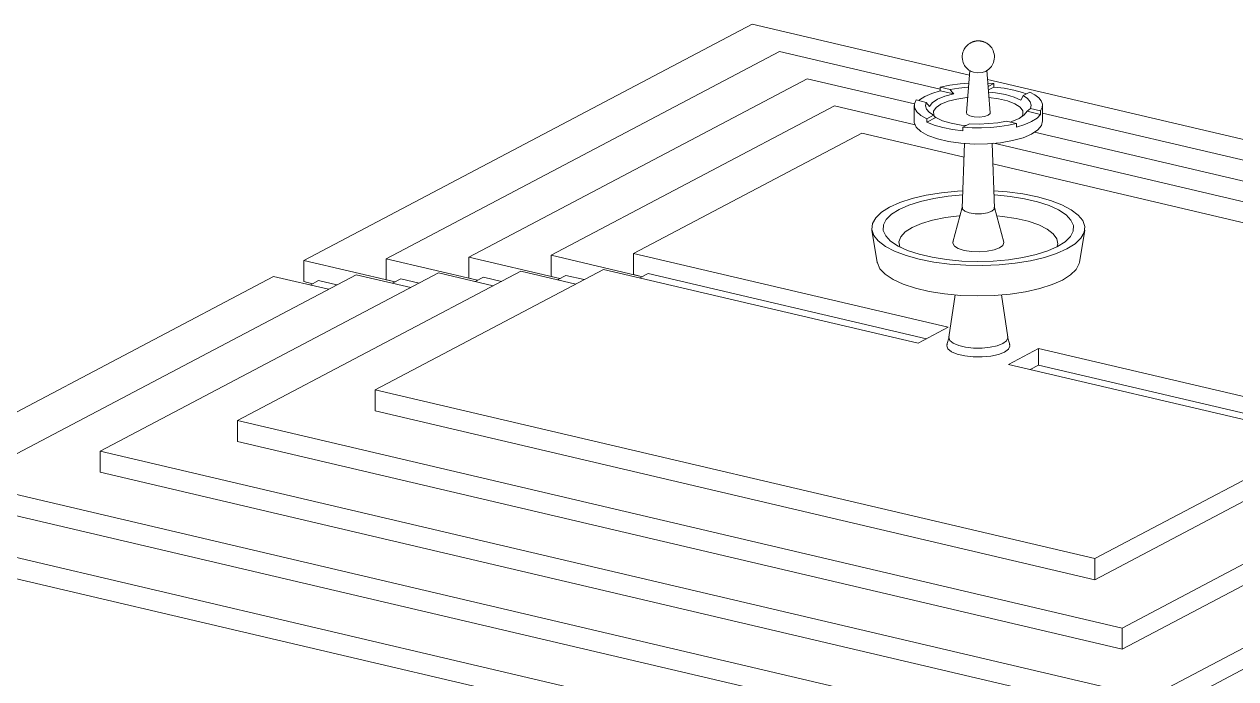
# Model space of a CAD drawing. Header units: millimetres. Extents: x -48833 to 51386, y -17441 to 31409.
# Drawn here: x -27645 to -22264, y 2219 to 5123 of the extents above; entities that cross this region are included whole.
import ezdxf

# ---------------------------------------------------------------- set-up
doc = ezdxf.new("R2010")
doc.units = ezdxf.units.MM
doc.layers.add('A-GENM', color=13, linetype='Continuous', lineweight=9)

# ---------------------------------------------------------------- blocks, each defined once
blk = doc.blocks.new('water view - water view-248773-3D 3')
at = {"layer": 'A-GENM'}
for p, q in [((-24411.9, 5123.4), (-26403.4, 4075)), ((-23447.3, 4897.3), (-24411.9, 5123.4)), ((-24290, 5002.6), (-26037.2, 4082.8)), ((-23576.9, 4835.4), (-24290, 5002.6)), ((-23445.9, 4918.4), (-23460.4, 4730.7)), ((-23354.6, 4730.7), (-23369.3, 4920.3)), ((-24168.2, 4881.7), (-25671, 4090.5)), ((-23691.5, 4770), (-24168.2, 4881.7)), ((-23576.9, 4828.2), (-23576.9, 4843.7)), ((-23576.9, 4843.7), (-23532.1, 4833.2)), ((-18752.8, 3796.9), (-23366.3, 4878.4)), ((-23365, 4862.2), (-23339, 4860.4)), ((-23364, 4847.2), (-23339, 4860.4)), ((-23339, 4844.9), (-23362.9, 4832.3)), ((-23339, 4860.4), (-23339, 4844.9)), ((-23516.9, 4814.2), (-23576.9, 4828.2)), ((-23178.5, 4822.8), (-23208.4, 4807.1)), ((-24046.3, 4760.9), (-25304.8, 4098.3)), ((-23687.6, 4676.8), (-24046.3, 4760.9)), ((-23692.4, 4763.3), (-23692.4, 4691.6)), ((-23639.2, 4776.9), (-23684, 4787.4)), ((-23131, 4723.7), (-23191.1, 4737.8)), ((-23175.8, 4749.7), (-23131, 4739.2)), ((-23131, 4739.2), (-23131, 4723.7)), ((-23122.6, 4691.6), (-23122.6, 4763.3)), ((-23636.5, 4703.8), (-23606.6, 4719.5)), ((-23596.4, 4709.4), (-23636.5, 4688.3)), ((-23636.5, 4688.3), (-23636.5, 4703.8)), ((-23446.1, 4681.9), (-23476, 4666.2)), ((-23238.1, 4682.9), (-23282.9, 4693.4)), ((-23238.1, 4667.4), (-23238.1, 4682.9)), ((-18896.7, 3738.4), (-23122.9, 4729)), ((-23924.5, 4640), (-24938.6, 4106.1)), ((-23470.8, 4533.7), (-23924.5, 4640)), ((-23476, 4666.2), (-23476, 4650.7)), ((-19507.2, 3789.2), (-23157.5, 4644.8)), ((-23468.7, 4594.4), (-23479.6, 4307.8)), ((-23335.4, 4307.8), (-23346.3, 4594.4)), ((-20117.7, 3840), (-23338.9, 4595.1)), ((-20728.3, 3890.8), (-23343.1, 4503.8)), ((-23479.2, 4309.8), (-23520.2, 4156.9)), ((-23294.9, 4156.9), (-23335.8, 4309.8)), ((-23880.1, 4209.6), (-23856.2, 4066.8)), ((-22958.8, 4066.8), (-22934.9, 4209.6)), ((-25671, 4090.5), (-25265.5, 3995.5)), ((-25671, 3996.9), (-25671, 4090.5)), ((-25304.8, 4098.3), (-24899.4, 4003.3)), ((-25304.8, 4004.7), (-25304.8, 4098.3)), ((-24938.6, 4106.1), (-23541.2, 3778.6)), ((-24938.6, 4012.5), (-24938.6, 4106.1)), ((-26403.4, 4075), (-25997.9, 3979.9)), ((-26403.4, 3981.3), (-26403.4, 4075)), ((-26037.2, 4082.8), (-25631.7, 3987.7)), ((-26037.2, 3989.1), (-26037.2, 4082.8)), ((-26537.3, 4004.4), (-28528.9, 2956)), ((-26171.2, 4012.2), (-27918.3, 3092.4)), ((-25805, 4020), (-27307.8, 3228.8)), ((-25438.8, 4027.8), (-26697.3, 3365.3)), ((-26294.2, 3947.4), (-26537.3, 4004.4)), ((-26375, 3966.4), (-26337.9, 3985.9)), ((-26337.9, 3985.9), (-26257.1, 3967)), ((-25928, 3955.2), (-26171.2, 4012.2)), ((-25072.6, 4035.6), (-26086.8, 3501.7)), ((-25997.9, 3979.9), (-26037.2, 3989.1)), ((-26008.8, 3974.2), (-25971.7, 3993.7)), ((-25971.7, 3993.7), (-25890.9, 3974.8)), ((-25561.8, 3963), (-25805, 4020)), ((-25631.7, 3987.7), (-25671, 3996.9)), ((-25642.6, 3982), (-25605.5, 4001.5)), ((-25605.5, 4001.5), (-25524.7, 3982.6)), ((-25195.6, 3970.8), (-25438.8, 4027.8)), ((-25265.5, 3995.5), (-25304.8, 4004.7)), ((-25276.5, 3989.8), (-25239.3, 4009.3)), ((-25239.3, 4009.3), (-25158.5, 3990.4)), ((-23675.1, 3708), (-25072.6, 4035.6)), ((-24899.4, 4003.3), (-24938.6, 4012.5)), ((-24910.3, 3997.6), (-24873.2, 4017.1)), ((-24873.2, 4017.1), (-23638, 3727.6)), ((-26364.1, 3972.1), (-26403.4, 3981.3)), ((-23510.7, 3922.9), (-23538, 3734.4)), ((-23277, 3734.4), (-23304.3, 3922.9)), ((-23541.2, 3778.6), (-23675.1, 3708)), ((-23537.7, 3736.2), (-23546.9, 3700.7)), ((-23268.1, 3700.7), (-23277.3, 3736.2)), ((-23273.8, 3614), (-23139.9, 3684.5)), ((-23139.9, 3684.5), (-21742.4, 3356.9)), ((-23139.9, 3684.5), (-23139.9, 3610.8)), ((-21876.4, 3286.4), (-23273.8, 3614)), ((-23177, 3591.3), (-23139.9, 3610.8)), ((-23139.9, 3610.8), (-21807.9, 3298.6)), ((-26086.8, 3501.7), (-22890.5, 2752.5)), ((-26086.8, 3408.1), (-26086.8, 3501.7)), ((-22890.5, 2658.8), (-26086.8, 3408.1)), ((-26697.3, 3365.3), (-22768.7, 2444.4)), ((-26697.3, 3271.6), (-26697.3, 3365.3)), ((-22890.5, 2752.5), (-21876.4, 3286.4)), ((-27307.8, 3228.8), (-22646.8, 2136.3)), ((-27307.8, 3135.2), (-27307.8, 3228.8)), ((-22768.7, 2350.7), (-26697.3, 3271.6)), ((-21876.4, 3192.8), (-22890.5, 2658.8)), ((-22646.8, 2042.6), (-27307.8, 3135.2)), ((-27918.3, 3092.4), (-22525, 1828.2)), ((-22768.7, 2444.4), (-21510.2, 3106.9)), ((-21510.2, 3013.3), (-22768.7, 2350.7)), ((-22621, 1757.1), (-27918.3, 2998.8)), ((-28528.9, 2956), (-22865.1, 1628.4)), ((-22646.8, 2136.3), (-21144, 2927.5)), ((-22988, 1563.5), (-28528.9, 2862.3)), ((-21144, 2833.8), (-22646.8, 2042.6)), ((-22890.5, 2658.8), (-22890.5, 2752.5)), ((-22768.7, 2350.7), (-22768.7, 2444.4))]:
    blk.add_line(p, q, dxfattribs=at)
for points in [[(-23440.8, 5041.5, 0), (-23443.2, 5040.2, 0), (-23445.7, 5038.7, 0), (-23448.3, 5037, 0), (-23451.1, 5034.9, 0), (-23454.1, 5032.5, 0), (-23457.2, 5029.6, 0), (-23460.5, 5026.2, 0), (-23463.8, 5022.3, 0), (-23467.2, 5017.7, 0), (-23470.4, 5012.3, 0), (-23473.3, 5006.2, 0), (-23475.8, 4999.4, 0), (-23477.7, 4991.9, 0), (-23478.8, 4984, 0), (-23479, 4975.8, 0), (-23478.3, 4967.8, 0), (-23476.7, 4960.1, 0), (-23474.5, 4953, 0), (-23471.7, 4946.5, 0), (-23468.5, 4940.9, 0), (-23465.2, 4935.9, 0), (-23461.9, 4931.7, 0), (-23458.6, 4928.1, 0), (-23455.4, 4925, 0), (-23452.4, 4922.4, 0), (-23449.5, 4920.2, 0), (-23446.7, 4918.4, 0), (-23444.2, 4916.8, 0), (-23441.8, 4915.4, 0), (-23439.5, 4914.2, 0), (-23438.1, 4913.5, 0)], [(-23440.8, 5041.5, 0), (-23438.6, 5042.6, 0), (-23436.6, 5043.6, 0), (-23434.6, 5044.4, 0), (-23432.8, 5045.1, 0), (-23431.1, 5045.7, 0), (-23429.4, 5046.3, 0), (-23427.9, 5046.8, 0), (-23426.4, 5047.2, 0), (-23425, 5047.6, 0), (-23423.6, 5047.9, 0), (-23422.3, 5048.2, 0), (-23421.1, 5048.4, 0), (-23419.8, 5048.7, 0), (-23418.7, 5048.9, 0), (-23417.5, 5049, 0), (-23416.4, 5049.2, 0), (-23415.3, 5049.3, 0), (-23414.2, 5049.4, 0), (-23413.2, 5049.5, 0), (-23412.1, 5049.6, 0), (-23411.1, 5049.6, 0), (-23410.1, 5049.7, 0), (-23409.1, 5049.7, 0), (-23408.1, 5049.7, 0), (-23407.1, 5049.7, 0), (-23406.1, 5049.7, 0), (-23405, 5049.7, 0), (-23404, 5049.6, 0), (-23403, 5049.6, 0), (-23402, 5049.5, 0), (-23400.9, 5049.4, 0), (-23399.8, 5049.3, 0), (-23398.7, 5049.2, 0), (-23397.6, 5049, 0), (-23396.5, 5048.9, 0), (-23395.3, 5048.7, 0), (-23394.1, 5048.5, 0), (-23392.8, 5048.2, 0), (-23391.5, 5047.9, 0), (-23390.2, 5047.6, 0), (-23388.8, 5047.2, 0), (-23387.3, 5046.8, 0), (-23385.7, 5046.3, 0), (-23384.1, 5045.8, 0), (-23382.4, 5045.2, 0), (-23380.6, 5044.5, 0), (-23378.7, 5043.7, 0), (-23376.6, 5042.7, 0), (-23374.4, 5041.6, 0), (-23372.1, 5040.4, 0), (-23369.7, 5038.9, 0), (-23367, 5037.2, 0), (-23364.2, 5035.2, 0), (-23361.3, 5032.8, 0), (-23358.1, 5030, 0), (-23354.9, 5026.7, 0), (-23351.6, 5022.8, 0), (-23348.2, 5018.3, 0), (-23345, 5013, 0), (-23342, 5007, 0), (-23339.4, 5000.2, 0), (-23337.5, 4992.8, 0), (-23336.3, 4984.9, 0), (-23336, 4976.8, 0), (-23336.6, 4968.7, 0), (-23338.1, 4961, 0), (-23340.2, 4953.8, 0), (-23343, 4947.3, 0), (-23346.1, 4941.5, 0), (-23349.4, 4936.5, 0), (-23352.7, 4932.2, 0), (-23356, 4928.5, 0), (-23359.2, 4925.4, 0), (-23362.3, 4922.7, 0), (-23365.2, 4920.5, 0), (-23367.9, 4918.6, 0), (-23370.5, 4916.9, 0), (-23372.9, 4915.5, 0), (-23374.2, 4914.9, 0)], [(-23441.7, 4915.6, 0), (-23428.7, 4910.4, 0), (-23410, 4908.1, 0), (-23390.6, 4909.5, 0), (-23375.8, 4914.1, 0)], [(-23374.2, 4914.9, 0), (-23376.4, 4913.8, 0), (-23376.9, 4913.5, 0)], [(-23576.9, 4843.7, 0), (-23534.2, 4852.9, 0), (-23487.6, 4859.3, 0), (-23450.2, 4862.2, 0)], [(-23532.1, 4833.2, 0), (-23494.2, 4840, 0), (-23453.5, 4844.2, 0), (-23451.5, 4844.3, 0)], [(-23339, 4844.9, 0), (-23292.5, 4839.3, 0), (-23249.4, 4831, 0), (-23211, 4820.2, 0), (-23194.5, 4814.2, 0)], [(-23672.4, 4784.6, 0), (-23668.1, 4788.2, 0), (-23644.4, 4803.3, 0)], [(-23644.4, 4803.3, 0), (-23613.8, 4816.8, 0), (-23576.9, 4828.2, 0)], [(-23589.1, 4790.4, 0), (-23611.8, 4774.8, 0), (-23623.9, 4757.8, 0)], [(-23516.9, 4814.2, 0), (-23556.9, 4803.7, 0), (-23589.1, 4790.4, 0)], [(-23573.4, 4769.1, 0), (-23542.1, 4781.9, 0), (-23503, 4791.7, 0), (-23458.3, 4798, 0), (-23455, 4798.3, 0)], [(-23532.1, 4833.2, 0), (-23524.5, 4823.7, 0), (-23516.9, 4814.2, 0)], [(-23218.6, 4786.2, 0), (-23248.3, 4800.3, 0), (-23286.3, 4811.6, 0), (-23330.7, 4819.6, 0), (-23360.7, 4822.7, 0)], [(-23360.3, 4798.3, 0), (-23317.6, 4792.8, 0), (-23277.6, 4783.4, 0), (-23245.1, 4770.9, 0), (-23222.1, 4756.1, 0), (-23209.9, 4739.7, 0), (-23209.1, 4722.8, 0), (-23215.1, 4711.7, 0)], [(-23208.4, 4807.1, 0), (-23213.5, 4796.6, 0), (-23218.6, 4786.2, 0)], [(-23208.4, 4807.1, 0), (-23189.2, 4793.8, 0), (-23177.2, 4779.4, 0), (-23172.7, 4764.6, 0), (-23175.8, 4749.7, 0)], [(-23178.5, 4822.8, 0), (-23156.2, 4810.4, 0), (-23139.3, 4797, 0), (-23128.2, 4782.9, 0), (-23123, 4768.3, 0), (-23124, 4753.7, 0), (-23131, 4739.2, 0)], [(-23636.5, 4703.8, 0), (-23662.6, 4718.8, 0), (-23680.9, 4735.2, 0), (-23690.7, 4752.4, 0), (-23691.7, 4770, 0), (-23684, 4787.4, 0)], [(-23606.6, 4719.5, 0), (-23625.8, 4732.8, 0), (-23637.8, 4747.1, 0), (-23642.3, 4762, 0), (-23639.2, 4776.9, 0)], [(-23623.9, 4757.8, 0), (-23631.6, 4767.3, 0), (-23639.2, 4776.9, 0)], [(-23598.8, 4710.3, 0), (-23605.1, 4720.7, 0), (-23605.9, 4737.6, 0), (-23595.1, 4754, 0), (-23573.4, 4769.1, 0)], [(-23225.9, 4705.2, 0), (-23203.2, 4720.8, 0), (-23191.1, 4737.8, 0)], [(-23191.1, 4737.8, 0), (-23183.4, 4743.7, 0), (-23175.8, 4749.7, 0)], [(-23170.6, 4636.1, 0), (-23208.6, 4620, 0), (-23255.3, 4607, 0), (-23308.7, 4597.8, 0), (-23366.4, 4592.6, 0), (-23426, 4591.8, 0), (-23484.6, 4595.3, 0), (-23540, 4603.1, 0), (-23589.5, 4614.7, 0), (-23631.1, 4629.6, 0), (-23662.9, 4647.3, 0), (-23683.5, 4666.9, 0), (-23692.1, 4687.6, 0), (-23692.4, 4691.6, 0)], [(-23476, 4650.7, 0), (-23522.5, 4656.3, 0), (-23565.6, 4664.6, 0), (-23604, 4675.3, 0), (-23636.5, 4688.3, 0)], [(-23606.6, 4719.5, 0), (-23601.5, 4714.4, 0), (-23596.4, 4709.4, 0)], [(-23596.4, 4709.4, 0), (-23566.7, 4695.3, 0), (-23528.7, 4684, 0), (-23484.3, 4676, 0), (-23461.6, 4673.5, 0)], [(-23238.1, 4682.9, 0), (-23273.4, 4675, 0), (-23311.5, 4669.1, 0), (-23351.7, 4665.2, 0), (-23393.2, 4663.4, 0), (-23434.9, 4663.7, 0), (-23476, 4666.2, 0)], [(-23363.5, 4719.9, 0), (-23380.6, 4714.2, 0), (-23403, 4711.7, 0), (-23426.3, 4712.8, 0), (-23445.9, 4717.4, 0), (-23457.9, 4724.5, 0), (-23459.9, 4732.8, 0)], [(-23282.9, 4693.4, 0), (-23320.8, 4686.6, 0), (-23361.5, 4682.4, 0), (-23403.8, 4680.8, 0), (-23446.1, 4681.9, 0)], [(-23355.1, 4732.7, 0), (-23355.1, 4727.6, 0), (-23363.5, 4719.9, 0)], [(-23266.3, 4689.3, 0), (-23258.1, 4691.9, 0), (-23225.9, 4705.2, 0)], [(-23170.6, 4692.3, 0), (-23201.3, 4678.8, 0), (-23238.1, 4667.4, 0)], [(-23131, 4723.7, 0), (-23146.9, 4707.4, 0), (-23170.6, 4692.3, 0)], [(-23122.9, 4695.6, 0), (-23126.7, 4674.8, 0), (-23142.9, 4654.6, 0), (-23170.6, 4636.1, 0)], [(-23801.3, 4311.7, 0), (-23755.4, 4332.2, 0), (-23700.8, 4349.9, 0), (-23639.1, 4364.4, 0), (-23571.6, 4375.4, 0), (-23500.2, 4382.5, 0), (-23476.1, 4383.9, 0)], [(-23759.7, 4301.9, 0), (-23716.2, 4321.2, 0), (-23664.3, 4337.6, 0), (-23605.4, 4350.9, 0), (-23541.1, 4360.5, 0), (-23476.5, 4366.1, 0)], [(-23339, 4383.9, 0), (-23279.3, 4379.5, 0), (-23209.6, 4370.4, 0), (-23144.7, 4357.7, 0), (-23086.4, 4341.6, 0), (-23035.9, 4322.4, 0), (-22994.6, 4300.7, 0), (-22963.4, 4277, 0), (-22943.2, 4251.9, 0), (-22934.4, 4226, 0), (-22937.3, 4199.9, 0), (-22951.8, 4174.3, 0), (-22977.4, 4149.8, 0), (-23013.7, 4127, 0)], [(-23338.6, 4366.1, 0), (-23333.8, 4365.8, 0), (-23266.1, 4359.6, 0), (-23202.4, 4349.5, 0), (-23144.2, 4335.8, 0), (-23093.2, 4319, 0), (-23050.8, 4299.5, 0), (-23018.1, 4277.8, 0), (-22996, 4254.5, 0), (-22985.2, 4230.2, 0), (-22985.9, 4205.6, 0), (-22998.1, 4181.4, 0), (-23021.4, 4158.3, 0), (-23055.3, 4136.8, 0)], [(-23013.7, 4127, 0), (-23059.6, 4106.5, 0), (-23114.2, 4088.8, 0), (-23175.9, 4074.3, 0), (-23243.4, 4063.4, 0), (-23314.8, 4056.3, 0), (-23388.6, 4053.2, 0), (-23462.8, 4054.2, 0), (-23535.7, 4059.3, 0), (-23605.4, 4068.3, 0), (-23670.3, 4081, 0), (-23728.6, 4097.2, 0), (-23779.1, 4116.3, 0), (-23820.4, 4138, 0), (-23851.6, 4161.7, 0), (-23871.8, 4186.8, 0), (-23880.6, 4212.7, 0), (-23877.7, 4238.8, 0), (-23863.2, 4264.4, 0), (-23837.6, 4288.9, 0), (-23801.3, 4311.7, 0)], [(-23347.6, 4293.4, 0), (-23367.4, 4286.4, 0), (-23393.4, 4282.6, 0), (-23421.5, 4282.6, 0), (-23447.5, 4286.4, 0), (-23467.4, 4293.4, 0), (-23478.2, 4302.5, 0), (-23478.2, 4312.4, 0)], [(-23336.8, 4312.4, 0), (-23336.8, 4302.5, 0), (-23347.6, 4293.4, 0)], [(-23055.3, 4136.8, 0), (-23098.8, 4117.6, 0), (-23150.7, 4101.1, 0), (-23209.6, 4087.9, 0), (-23273.9, 4078.2, 0), (-23341.9, 4072.4, 0), (-23411.6, 4070.6, 0), (-23481.2, 4072.9, 0), (-23548.9, 4079.1, 0), (-23612.6, 4089.2, 0), (-23670.8, 4102.9, 0), (-23721.8, 4119.7, 0), (-23764.2, 4139.2, 0), (-23796.9, 4160.9, 0), (-23819, 4184.2, 0), (-23829.8, 4208.5, 0), (-23829.1, 4233.1, 0), (-23816.9, 4257.3, 0), (-23793.6, 4280.4, 0), (-23759.7, 4301.9, 0)], [(-23700.9, 4221.9, 0), (-23659.9, 4239.7, 0), (-23610.4, 4254.5, 0), (-23553.9, 4265.9, 0), (-23492.4, 4273.4, 0), (-23488.5, 4273.8, 0)], [(-23326, 4273.7, 0), (-23299.5, 4271.1, 0), (-23239.6, 4262.1, 0), (-23185.5, 4249.4, 0), (-23138.9, 4233.5, 0), (-23101.5, 4214.8, 0), (-23074.5, 4194, 0), (-23058.8, 4171.8, 0), (-23055, 4148.9, 0), (-23058.8, 4134.6, 0)], [(-23756.7, 4135.6, 0), (-23760, 4157.4, 0), (-23751.8, 4180.1, 0), (-23731.9, 4201.8, 0), (-23700.9, 4221.9, 0)], [(-23313.4, 4131.1, 0), (-23337.4, 4122, 0), (-23368.3, 4115.9, 0), (-23403, 4113.4, 0), (-23438.1, 4114.9, 0), (-23470.3, 4120.1, 0), (-23496.3, 4128.5, 0), (-23513.6, 4139.4, 0), (-23520.6, 4151.6, 0), (-23518.6, 4160.6, 0)], [(-23294.9, 4156.9, 0), (-23294.4, 4154.7, 0), (-23298.6, 4142.4, 0), (-23313.4, 4131.1, 0)], [(-23033.6, 3988.4, 0), (-23079.8, 3968, 0), (-23134.9, 3950.5, 0), (-23197.4, 3936.4, 0), (-23265.7, 3926.2, 0), (-23337.8, 3920, 0), (-23411.9, 3918.1, 0), (-23485.8, 3920.5, 0), (-23557.6, 3927.2, 0), (-23625.3, 3937.9, 0), (-23687, 3952.4, 0), (-23741.1, 3970.2, 0), (-23786.2, 3991, 0), (-23820.9, 4014, 0), (-23844.3, 4038.8, 0), (-23855.8, 4064.5, 0), (-23856.2, 4066.8, 0)], [(-22958.6, 4068.3, 0), (-22959.9, 4061.5, 0), (-22972.9, 4035.8, 0), (-22997.7, 4011.2, 0), (-23033.6, 3988.4, 0)], [(-23298.8, 3706.6, 0), (-23323.6, 3696.8, 0), (-23355.3, 3690, 0), (-23391.1, 3686.5, 0), (-23428.3, 3686.7, 0), (-23463.8, 3690.6, 0), (-23494.8, 3697.9, 0), (-23518.7, 3707.9, 0), (-23533.5, 3719.9, 0), (-23538.2, 3732.8, 0), (-23537.8, 3735.7, 0)], [(-23277.3, 3736.2, 0), (-23276.8, 3731.3, 0), (-23282.7, 3718.4, 0), (-23298.8, 3706.6, 0)], [(-23291.1, 3669, 0), (-23317.7, 3658.6, 0), (-23351.6, 3651.2, 0), (-23390, 3647.5, 0), (-23429.8, 3647.7, 0), (-23467.8, 3651.9, 0), (-23500.9, 3659.7, 0), (-23526.5, 3670.4, 0), (-23542.4, 3683.2, 0), (-23547.4, 3697.1, 0), (-23546.5, 3701.9, 0)], [(-23269.2, 3703.9, 0), (-23267.6, 3695.4, 0), (-23273.9, 3681.6, 0), (-23291.1, 3669, 0)]]:
    blk.add_polyline3d(points, dxfattribs=at)

msp = doc.modelspace()

# ---------------------------------------------------------------- block references
at = {"layer": 'A-GENM'}
msp.add_blockref('water view - water view-248773-3D 3', (0, 0), dxfattribs=at)

doc.saveas('drawing.dxf')
